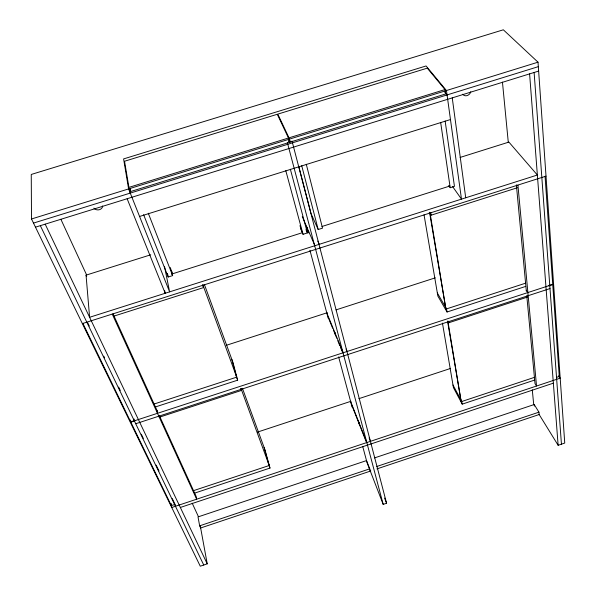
<?xml version="1.0" encoding="UTF-8"?>
<svg xmlns="http://www.w3.org/2000/svg" width="596" height="596" viewBox="0 0 596 596"><rect width="100%" height="100%" fill="white"/><g stroke="black" fill="none" stroke-linecap="round" stroke-linejoin="round"><path stroke-width="0.89" d="M200.278 525.94L207.229 563.846L200.263 566.2L31.506 218.978L31.253 174.457L503.337 29.8L538.017 62.185L564.747 443.059L558.132 445.294L539.164 414.54L538.94 412.171L534.21 404.528L374.497 457.922M362.703 446.426L367.121 462.846L383.191 504.395L386.588 503.255L292.018 141.073M199.653 525.828L369.736 468.851L366.518 460.589L198.021 516.918L199.653 525.828L200.651 527.981L370.786 470.967M376.784 466.489L538.94 412.171M376.955 468.896L539.157 414.533M130.628 420.374L130.852 422.184L171.35 505.609L175.068 504.372L172.251 498.532M556.627 377.365L559.257 376.486L552.745 284.627L548.931 285.871M180.335 507.464L553.356 383.168M193.372 490.709L269.064 465.55L264.11 447.484M452.982 384.986L461.766 401.51L534.552 377.32M194.49 493.168L269.988 468.069L265.026 449.995L242.438 388.346M442.455 323.106L453.429 387.609L462.205 404.148L534.619 380.069M257.397 432.122L350.925 401.287M358.859 398.672L450.621 368.417M153.813 404.118L236.545 377.201L231.889 359.544M437.337 292.994L446.538 308.892L525.612 283.175M155.325 406.979L237.64 380.181L232.969 362.502L204.435 284.612M424.039 214.798L437.866 296.085L447.052 312.006L525.724 286.4M82.837 323.278L130.688 421.856L134.741 420.538M548.909 285.506L552.716 284.27L545.057 176.304M549.773 285.41L134.331 420.858L134.093 419.018M130.852 422.184L134.897 420.865M135.717 423.734L550.004 288.568M159.214 417.26L241.41 390.432L240.94 388.659M447.536 321.147L461.125 401.332L447.901 321.192L448.818 322.749L527.445 297.084M226.182 345.345L327.293 312.706M336.055 309.883L435.289 277.848M82.352 323.591L546.01 176.148M113.65 316.2L203.564 287.592L202.893 284.925M429.224 212.198L431.132 215.186L517.455 187.718M171.514 274.115L302.194 232.753M321.982 226.487L449.809 186.034M143.614 214.679L168.206 277.006L172.639 275.605L171.7 271.15M300.585 228.499L303.051 234.31L307.394 232.932L290.364 169.242M311.507 214.702L318.182 229.52L322.518 228.149L306.292 164.28M448.669 185.55L450.196 187.718L454.45 186.369L445.137 121.01M460.142 157.426L508.895 142.086L537.368 175.023L89.609 317.281L86.055 275.143L150.766 254.783M139.576 216.46L450.472 119.543M31.506 218.978L538.017 62.185M288.65 141.52L290.207 141.036M129.257 188.217L130.584 191.554L289.604 142.295L288.702 138.868M288.591 138.846L290.14 142.131L445.614 93.967L445.123 90.45M33.503 223.083L538.33 66.648M35.484 227.165L538.642 71.08M444.743 92.104L447.067 94.928M526.253 290.252L527.877 292.547M452.476 186.399L461.483 199.131L446.456 90.532L426.08 65.955L123.596 158.916L128.602 188.925L169.614 291.861L164.563 266.688M558.638 375.838L560.188 378.147L171.737 507.509L171.164 503.829M40.342 225.66L203.75 565.023M87.679 322.697L89.288 326.042M103.771 356.147L104.576 357.824M118.649 387.087L120.258 390.432M141.326 434.223L143.331 438.403M156.182 465.126L158.998 470.974M45.184 224.156L207.229 563.846M288.829 140.649L289.604 142.295M287.332 142.519L383.191 504.395M86.055 275.143L86.688 276.507M60.867 219.261L86.658 275.039M192.195 503.195L198.453 516.717M113.091 313.958L157.716 411.992M159.229 415.323L196.144 496.408L196.658 499.21L112.242 314.085M317.787 241.06L319.233 244.323M302.291 216.691L314.904 245.701M307.67 230.451L308.735 232.909M305.964 229.624L307.394 232.932M299.937 225.653L301.8 231.092M346.067 348.98L347.11 351.484M326.772 312.878L343.169 352.765M328.247 317.497L332.665 328.254M333.343 329.908L335.041 334.043M335.727 335.712L336.755 338.223M337.783 340.733L339.847 345.755M340.532 347.423L342.246 351.61M127.134 198.736L165.196 293.269L164.667 290.565M369.103 437.889L370.474 441.323M350.59 401.399L366.86 442.53M351.267 403.932L366.175 441.643M384.562 498.062L386.588 503.255M148.285 213.226L172.639 275.605M172.08 272.938L170.3 267.559M202.796 284.672L236.694 377.104L236.441 376.128M240.993 388.517L269.087 465.148L268.811 464.157M202.789 285.491L203.564 287.592M236.545 377.201L237.64 380.181M240.873 388.972L241.41 390.432M269.064 465.55L269.988 468.069M285.789 170.665L303.051 234.31M369.721 468.858L370.325 471.116M309.92 250.253L328.232 318.309M338.617 356.907L352.147 407.187M306.694 226.815L307.409 229.505M334.922 332.702L335.518 334.952M358.695 421.886L359.373 424.427M306.359 226.048L307.074 228.73M334.579 331.875L335.384 334.877M358.36 421.037L359.038 423.577M289.239 138.697L290.14 142.131M298.782 166.426L311.134 213.882M301.725 165.703L318.182 229.52M167.483 273.437L168.206 277.006M130.129 188.843L130.584 191.554M129.496 188.515L130.271 193.097M429.589 212.571L445.897 309.056L429.962 212.481M430.685 212.437L431.132 215.186M446.538 308.892L447.052 312.006M448.565 321.214L448.818 322.749M461.766 401.51L462.205 404.148M175.231 504.857L175.455 506.272M157.053 410.54L157.486 413.304M171.067 503.776L171.35 505.609M440.66 122.404L450.196 187.718M452.245 97.886L465.714 197.783M130.472 420.046L130.688 421.856M534.21 404.528L534.366 406.1M502.45 82.106L508.291 142.355M532.28 389.799L533.718 404.632M516.36 184.805L526.335 291.153M526.775 295.772L535.014 383.63L536.542 386.022L517.924 185.08M529.598 73.889L558.132 445.294M534.12 72.489L561.439 444.176M470.78 91.747A4.731 3.889 -45.1 0 1 467.108 95.576A4.731 3.889 -45.1 0 1 462.801 94.22M102.676 205.925A4.82 4.12 0.7 0 1 99.227 209.747A4.82 4.12 0.7 0 1 93.892 208.123M288.479 138.011L128.922 187.382L124.542 161.248L277.282 114.276L288.479 138.011M445.003 89.571L289.015 137.84L277.796 114.119L427.272 68.153L445.003 89.571"/></g></svg>
